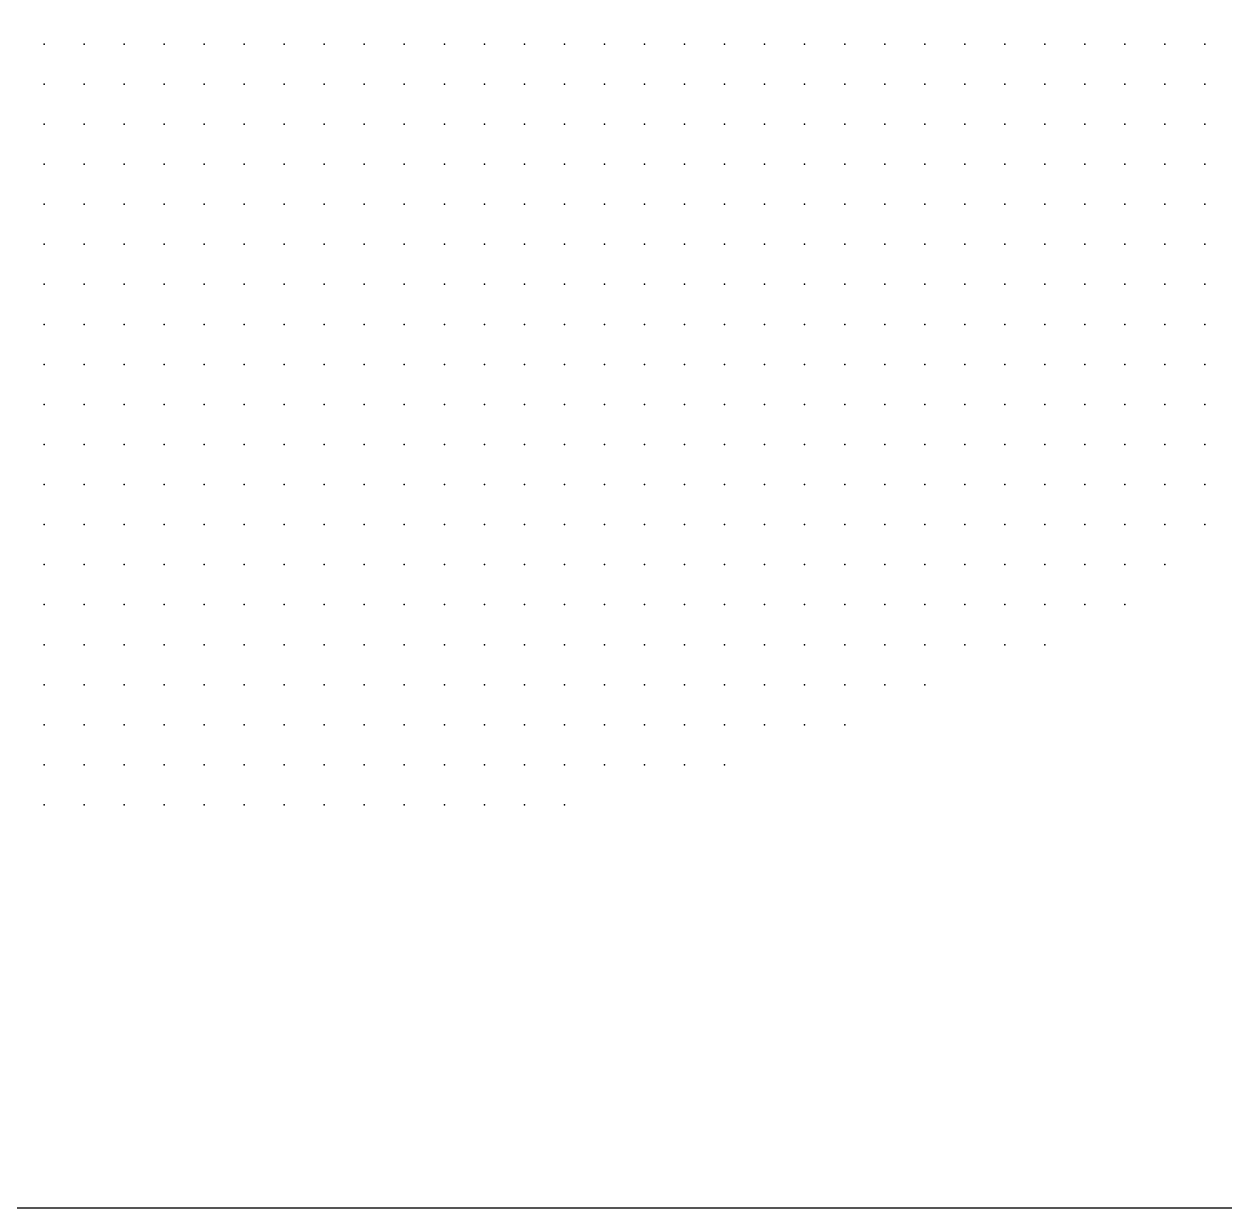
# Model space of a CAD drawing. Header units: millimetres. Extents: x 2848 to 6961, y 1568 to 7914.
# Drawn here: x 4583.5 to 4613.5, y 1586.93 to 1616.5 of the extents above; entities that cross this region are included whole.
import ezdxf

# ---------------------------------------------------------------- set-up
doc = ezdxf.new("R2010")
doc.units = ezdxf.units.MM
doc.header["$PDSIZE"] = -2

msp = doc.modelspace()

# ---------------------------------------------------------------- linework, layer by layer
msp.add_lwpolyline([(4523.893, 1586.933), (4643.893, 1586.933), (4643.893, 1706.933), (4523.893, 1706.933)], close=True)
at = {"color": 254, "true_color": 0xebe2db}
msp.add_point((4584, 1616), dxfattribs=at)
at = {"color": 254, "true_color": 0xeae4e6}
msp.add_point((4585, 1616), dxfattribs=at)
at = {"color": 254, "true_color": 0xebe6ed}
msp.add_point((4586, 1616), dxfattribs=at)
at = {"color": 254, "true_color": 0xe6e4e7}
msp.add_point((4587, 1616), dxfattribs=at)
at = {"color": 254, "true_color": 0xe9e5e6}
msp.add_point((4588, 1616), dxfattribs=at)
at = {"color": 254, "true_color": 0xece4e1}
msp.add_point((4589, 1616), dxfattribs=at)
at = {"color": 254, "true_color": 0xede3d9}
msp.add_point((4590, 1616), dxfattribs=at)
at = {"color": 254, "true_color": 0xefdfcf}
msp.add_point((4591, 1616), dxfattribs=at)
at = {"color": 254, "true_color": 0xf0dbc6}
msp.add_point((4592, 1616), dxfattribs=at)
at = {"color": 254, "true_color": 0xedd8bd}
msp.add_point((4593, 1616), dxfattribs=at)
at = {"color": 254, "true_color": 0xedd6b7}
msp.add_point((4594, 1616), dxfattribs=at)
at = {"color": 254, "true_color": 0xeed5ad}
msp.add_point((4595, 1616), dxfattribs=at)
at = {"color": 254, "true_color": 0xf6e1b6}
msp.add_point((4596, 1616), dxfattribs=at)
at = {"color": 254, "true_color": 0xefdfae}
msp.add_point((4597, 1616), dxfattribs=at)
at = {"color": 41, "true_color": 0xe5d5a2}
msp.add_point((4598, 1616), dxfattribs=at)
at = {"color": 41, "true_color": 0xf9dfae}
msp.add_point((4599, 1616), dxfattribs=at)
at = {"color": 254, "true_color": 0xffe6bc}
msp.add_point((4600, 1616), dxfattribs=at)
at = {"color": 31, "true_color": 0xffc2a3}
msp.add_point((4601, 1616), dxfattribs=at)
at = {"color": 33, "true_color": 0xd78f76}
msp.add_point((4602, 1616), dxfattribs=at)
at = {"color": 13, "true_color": 0xdb5a47}
msp.add_point((4603, 1616), dxfattribs=at)
at = {"color": 13, "true_color": 0xe3624f}
msp.add_point((4604, 1616), dxfattribs=at)
at = {"color": 13, "true_color": 0xe5644f}
msp.add_point((4605, 1616), dxfattribs=at)
at = {"color": 13, "true_color": 0xdd5b45}
msp.add_point((4606, 1616), dxfattribs=at)
at = {"color": 13, "true_color": 0xd8513b}
msp.add_point((4607, 1616), dxfattribs=at)
at = {"color": 13, "true_color": 0xd8503a}
msp.add_point((4608, 1616), dxfattribs=at)
at = {"color": 13, "true_color": 0xe0543d}
msp.add_point((4609, 1616), dxfattribs=at)
at = {"color": 13, "true_color": 0xe45640}
msp.add_point((4610, 1616), dxfattribs=at)
at = {"color": 13, "true_color": 0xda5141}
for p in [(4611, 1616), (4612, 1616)]:
    msp.add_point(p, dxfattribs=at)
at = {"color": 13, "true_color": 0xda4e3f}
for p in [(4613, 1616), (4613, 1615), (4607, 1607), (4608, 1607)]:
    msp.add_point(p, dxfattribs=at)
at = {"color": 254, "true_color": 0xf4dab5}
msp.add_point((4584, 1615), dxfattribs=at)
at = {"color": 254, "true_color": 0xf9dfbe}
msp.add_point((4585, 1615), dxfattribs=at)
at = {"color": 254, "true_color": 0xfbdec0}
msp.add_point((4586, 1615), dxfattribs=at)
at = {"color": 254, "true_color": 0xeadfcd}
msp.add_point((4587, 1615), dxfattribs=at)
at = {"color": 254, "true_color": 0xeadec8}
msp.add_point((4588, 1615), dxfattribs=at)
at = {"color": 254, "true_color": 0xebddc3}
msp.add_point((4589, 1615), dxfattribs=at)
at = {"color": 254, "true_color": 0xebdbba}
msp.add_point((4590, 1615), dxfattribs=at)
at = {"color": 254, "true_color": 0xefd9b4}
msp.add_point((4591, 1615), dxfattribs=at)
at = {"color": 254, "true_color": 0xf0d7ae}
msp.add_point((4592, 1615), dxfattribs=at)
at = {"color": 41, "true_color": 0xf2d7a8}
msp.add_point((4593, 1615), dxfattribs=at)
at = {"color": 41, "true_color": 0xf3d7a7}
msp.add_point((4594, 1615), dxfattribs=at)
at = {"color": 41, "true_color": 0xeddba9}
msp.add_point((4595, 1615), dxfattribs=at)
at = {"color": 41, "true_color": 0xe8d7a3}
msp.add_point((4596, 1615), dxfattribs=at)
at = {"color": 41, "true_color": 0xefdaa5}
msp.add_point((4597, 1615), dxfattribs=at)
at = {"color": 41, "true_color": 0xffe0ad}
msp.add_point((4598, 1615), dxfattribs=at)
at = {"color": 41, "true_color": 0xffd3a6}
msp.add_point((4599, 1615), dxfattribs=at)
at = {"color": 21, "true_color": 0xf4a886}
msp.add_point((4600, 1615), dxfattribs=at)
at = {"color": 23, "true_color": 0xdd7761}
msp.add_point((4601, 1615), dxfattribs=at)
at = {"color": 13, "true_color": 0xcf594b}
msp.add_point((4602, 1615), dxfattribs=at)
at = {"color": 13, "true_color": 0xdd523f}
msp.add_point((4603, 1615), dxfattribs=at)
at = {"color": 13, "true_color": 0xe8614d}
msp.add_point((4604, 1615), dxfattribs=at)
at = {"color": 13, "true_color": 0xe4634d}
msp.add_point((4605, 1615), dxfattribs=at)
at = {"color": 13, "true_color": 0xd4583e}
for p in [(4606, 1615), (4607, 1615)]:
    msp.add_point(p, dxfattribs=at)
at = {"color": 13, "true_color": 0xe1634a}
msp.add_point((4608, 1615), dxfattribs=at)
at = {"color": 13, "true_color": 0xe05c43}
msp.add_point((4609, 1615), dxfattribs=at)
at = {"color": 22, "true_color": 0xd14931}
msp.add_point((4610, 1615), dxfattribs=at)
at = {"color": 13, "true_color": 0xdc5041}
for p in [(4611, 1615), (4612, 1615), (4611, 1614)]:
    msp.add_point(p, dxfattribs=at)
at = {"color": 41, "true_color": 0xf6d298}
msp.add_point((4584, 1614), dxfattribs=at)
at = {"color": 41, "true_color": 0xfad199}
msp.add_point((4585, 1614), dxfattribs=at)
at = {"color": 31, "true_color": 0xf9cf95}
msp.add_point((4586, 1614), dxfattribs=at)
at = {"color": 254, "true_color": 0xebd5ac}
msp.add_point((4587, 1614), dxfattribs=at)
at = {"color": 254, "true_color": 0xecd5ab}
msp.add_point((4588, 1614), dxfattribs=at)
at = {"color": 41, "true_color": 0xecd4a8}
msp.add_point((4589, 1614), dxfattribs=at)
at = {"color": 41, "true_color": 0xefd4a5}
msp.add_point((4590, 1614), dxfattribs=at)
at = {"color": 41, "true_color": 0xf1d5a5}
msp.add_point((4591, 1614), dxfattribs=at)
at = {"color": 41, "true_color": 0xf5d7a3}
msp.add_point((4592, 1614), dxfattribs=at)
at = {"color": 41, "true_color": 0xf8d9a3}
msp.add_point((4593, 1614), dxfattribs=at)
at = {"color": 41, "true_color": 0xfadba4}
msp.add_point((4594, 1614), dxfattribs=at)
at = {"color": 41, "true_color": 0xf4d8a9}
msp.add_point((4595, 1614), dxfattribs=at)
at = {"color": 41, "true_color": 0xffdfb1}
msp.add_point((4596, 1614), dxfattribs=at)
at = {"color": 41, "true_color": 0xffddae}
msp.add_point((4597, 1614), dxfattribs=at)
at = {"color": 31, "true_color": 0xfcbd92}
msp.add_point((4598, 1614), dxfattribs=at)
at = {"color": 23, "true_color": 0xdd8764}
msp.add_point((4599, 1614), dxfattribs=at)
at = {"color": 13, "true_color": 0xcc5c44}
msp.add_point((4600, 1614), dxfattribs=at)
at = {"color": 13, "true_color": 0xd95445}
msp.add_point((4601, 1614), dxfattribs=at)
at = {"color": 13, "true_color": 0xef5c54}
msp.add_point((4602, 1614), dxfattribs=at)
at = {"color": 13, "true_color": 0xe55e4a}
msp.add_point((4603, 1614), dxfattribs=at)
at = {"color": 13, "true_color": 0xdf5b46}
msp.add_point((4604, 1614), dxfattribs=at)
at = {"color": 13, "true_color": 0xd85741}
msp.add_point((4605, 1614), dxfattribs=at)
at = {"color": 13, "true_color": 0xd45840}
msp.add_point((4606, 1614), dxfattribs=at)
at = {"color": 13, "true_color": 0xd75b43}
msp.add_point((4607, 1614), dxfattribs=at)
at = {"color": 13, "true_color": 0xda5c45}
msp.add_point((4608, 1614), dxfattribs=at)
at = {"color": 13, "true_color": 0xdb5a44}
msp.add_point((4609, 1614), dxfattribs=at)
at = {"color": 13, "true_color": 0xd95741}
for p in [(4610, 1614), (4603, 1608)]:
    msp.add_point(p, dxfattribs=at)
at = {"color": 13, "true_color": 0xdd4f41}
for p in [(4612, 1614), (4611, 1613), (4612, 1613), (4611, 1612), (4612, 1612)]:
    msp.add_point(p, dxfattribs=at)
at = {"color": 13, "true_color": 0xdb4d3f}
for p in [(4613, 1614), (4613, 1613)]:
    msp.add_point(p, dxfattribs=at)
at = {"color": 31, "true_color": 0xf1cd93}
msp.add_point((4584, 1613), dxfattribs=at)
at = {"color": 31, "true_color": 0xf2cb92}
msp.add_point((4585, 1613), dxfattribs=at)
at = {"color": 31, "true_color": 0xf1c890}
msp.add_point((4586, 1613), dxfattribs=at)
at = {"color": 41, "true_color": 0xf2d19c}
msp.add_point((4587, 1613), dxfattribs=at)
at = {"color": 41, "true_color": 0xf2d19e}
msp.add_point((4588, 1613), dxfattribs=at)
at = {"color": 41, "true_color": 0xf4d3a0}
msp.add_point((4589, 1613), dxfattribs=at)
at = {"color": 41, "true_color": 0xf5d3a3}
msp.add_point((4590, 1613), dxfattribs=at)
at = {"color": 41, "true_color": 0xf6d4a4}
msp.add_point((4591, 1613), dxfattribs=at)
at = {"color": 41, "true_color": 0xf6d6a7}
msp.add_point((4592, 1613), dxfattribs=at)
at = {"color": 41, "true_color": 0xf7d7a8}
msp.add_point((4593, 1613), dxfattribs=at)
at = {"color": 41, "true_color": 0xf7d6a9}
msp.add_point((4594, 1613), dxfattribs=at)
at = {"color": 41, "true_color": 0xffd2b1}
msp.add_point((4595, 1613), dxfattribs=at)
at = {"color": 31, "true_color": 0xffbd9b}
msp.add_point((4596, 1613), dxfattribs=at)
at = {"color": 21, "true_color": 0xe99676}
msp.add_point((4597, 1613), dxfattribs=at)
at = {"color": 13, "true_color": 0xd46f51}
msp.add_point((4598, 1613), dxfattribs=at)
at = {"color": 13, "true_color": 0xd75f46}
msp.add_point((4599, 1613), dxfattribs=at)
at = {"color": 13, "true_color": 0xe7624f}
for p in [(4600, 1613), (4602, 1612)]:
    msp.add_point(p, dxfattribs=at)
at = {"color": 13, "true_color": 0xed5f51}
msp.add_point((4601, 1613), dxfattribs=at)
at = {"color": 13, "true_color": 0xe85649}
msp.add_point((4602, 1613), dxfattribs=at)
at = {"color": 13, "true_color": 0xde5d47}
for p in [(4603, 1613), (4603, 1610)]:
    msp.add_point(p, dxfattribs=at)
at = {"color": 13, "true_color": 0xdc5a44}
msp.add_point((4604, 1613), dxfattribs=at)
at = {"color": 13, "true_color": 0xdd5845}
msp.add_point((4605, 1613), dxfattribs=at)
at = {"color": 13, "true_color": 0xe15a47}
msp.add_point((4606, 1613), dxfattribs=at)
at = {"color": 13, "true_color": 0xdc5341}
msp.add_point((4607, 1613), dxfattribs=at)
at = {"color": 13, "true_color": 0xd44b39}
msp.add_point((4608, 1613), dxfattribs=at)
at = {"color": 13, "true_color": 0xd95141}
for p in [(4609, 1613), (4612, 1609)]:
    msp.add_point(p, dxfattribs=at)
at = {"color": 13, "true_color": 0xe65e4e}
msp.add_point((4610, 1613), dxfattribs=at)
at = {"color": 31, "true_color": 0xedcd9c}
msp.add_point((4584, 1612), dxfattribs=at)
at = {"color": 41, "true_color": 0xf0d1a2}
msp.add_point((4585, 1612), dxfattribs=at)
at = {"color": 41, "true_color": 0xf1d2a4}
msp.add_point((4586, 1612), dxfattribs=at)
at = {"color": 41, "true_color": 0xfbd29c}
msp.add_point((4587, 1612), dxfattribs=at)
at = {"color": 41, "true_color": 0xfcd39f}
msp.add_point((4588, 1612), dxfattribs=at)
at = {"color": 41, "true_color": 0xfdd5a2}
msp.add_point((4589, 1612), dxfattribs=at)
at = {"color": 41, "true_color": 0xfcd6a9}
msp.add_point((4590, 1612), dxfattribs=at)
at = {"color": 41, "true_color": 0xfad5ab}
msp.add_point((4591, 1612), dxfattribs=at)
at = {"color": 41, "true_color": 0xf6d3ad}
msp.add_point((4592, 1612), dxfattribs=at)
at = {"color": 254, "true_color": 0xf2d0ad}
msp.add_point((4593, 1612), dxfattribs=at)
at = {"color": 254, "true_color": 0xf0cdad}
msp.add_point((4594, 1612), dxfattribs=at)
at = {"color": 21, "true_color": 0xf39e89}
msp.add_point((4595, 1612), dxfattribs=at)
at = {"color": 23, "true_color": 0xd57461}
msp.add_point((4596, 1612), dxfattribs=at)
at = {"color": 13, "true_color": 0xcc5c48}
msp.add_point((4597, 1612), dxfattribs=at)
at = {"color": 13, "true_color": 0xe56451}
msp.add_point((4598, 1612), dxfattribs=at)
at = {"color": 13, "true_color": 0xf26754}
msp.add_point((4599, 1612), dxfattribs=at)
at = {"color": 13, "true_color": 0xe35644}
msp.add_point((4600, 1612), dxfattribs=at)
at = {"color": 13, "true_color": 0xdd5442}
msp.add_point((4601, 1612), dxfattribs=at)
at = {"color": 13, "true_color": 0xd95c46}
msp.add_point((4603, 1612), dxfattribs=at)
at = {"color": 13, "true_color": 0xde5b47}
msp.add_point((4604, 1612), dxfattribs=at)
at = {"color": 13, "true_color": 0xe45847}
msp.add_point((4605, 1612), dxfattribs=at)
at = {"color": 13, "true_color": 0xe75347}
msp.add_point((4606, 1612), dxfattribs=at)
at = {"color": 13, "true_color": 0xe85146}
msp.add_point((4607, 1612), dxfattribs=at)
at = {"color": 13, "true_color": 0xe55147}
msp.add_point((4608, 1612), dxfattribs=at)
at = {"color": 13, "true_color": 0xdf4f44}
msp.add_point((4609, 1612), dxfattribs=at)
at = {"color": 13, "true_color": 0xda4e41}
msp.add_point((4610, 1612), dxfattribs=at)
at = {"color": 13, "true_color": 0xdc4d3f}
for p in [(4613, 1612), (4608, 1606)]:
    msp.add_point(p, dxfattribs=at)
at = {"color": 41, "true_color": 0xffd7a3}
msp.add_point((4584, 1611), dxfattribs=at)
at = {"color": 41, "true_color": 0xedd99e}
msp.add_point((4585, 1611), dxfattribs=at)
at = {"color": 41, "true_color": 0xe0d698}
msp.add_point((4586, 1611), dxfattribs=at)
at = {"color": 41, "true_color": 0xdbd599}
msp.add_point((4587, 1611), dxfattribs=at)
at = {"color": 41, "true_color": 0xe3d99e}
msp.add_point((4588, 1611), dxfattribs=at)
at = {"color": 41, "true_color": 0xf0dda5}
msp.add_point((4589, 1611), dxfattribs=at)
at = {"color": 41, "true_color": 0xfcdba8}
msp.add_point((4590, 1611), dxfattribs=at)
at = {"color": 31, "true_color": 0xffcda1}
msp.add_point((4591, 1611), dxfattribs=at)
at = {"color": 31, "true_color": 0xfeb08c}
msp.add_point((4592, 1611), dxfattribs=at)
at = {"color": 11, "true_color": 0xf18e71}
msp.add_point((4593, 1611), dxfattribs=at)
at = {"color": 23, "true_color": 0xe5775e}
msp.add_point((4594, 1611), dxfattribs=at)
at = {"color": 13, "true_color": 0xe66150}
for p in [(4595, 1611), (4597, 1610), (4598, 1610)]:
    msp.add_point(p, dxfattribs=at)
at = {"color": 13, "true_color": 0xe45f4e}
msp.add_point((4596, 1611), dxfattribs=at)
at = {"color": 13, "true_color": 0xe35b4b}
msp.add_point((4597, 1611), dxfattribs=at)
at = {"color": 13, "true_color": 0xe15949}
for p in [(4598, 1611), (4602, 1610)]:
    msp.add_point(p, dxfattribs=at)
at = {"color": 13, "true_color": 0xe05848}
for p in [(4599, 1611), (4601, 1607), (4602, 1607)]:
    msp.add_point(p, dxfattribs=at)
at = {"color": 13, "true_color": 0xe25949}
for p in [(4600, 1611), (4599, 1607), (4600, 1607)]:
    msp.add_point(p, dxfattribs=at)
at = {"color": 13, "true_color": 0xe45b4b}
msp.add_point((4601, 1611), dxfattribs=at)
at = {"color": 13, "true_color": 0xe55c4c}
msp.add_point((4602, 1611), dxfattribs=at)
at = {"color": 13, "true_color": 0xdb5943}
for p in [(4603, 1611), (4604, 1611)]:
    msp.add_point(p, dxfattribs=at)
at = {"color": 13, "true_color": 0xdc5744}
msp.add_point((4605, 1611), dxfattribs=at)
at = {"color": 13, "true_color": 0xde5543}
msp.add_point((4606, 1611), dxfattribs=at)
at = {"color": 13, "true_color": 0xe05244}
for p in [(4607, 1611), (4613, 1611)]:
    msp.add_point(p, dxfattribs=at)
at = {"color": 13, "true_color": 0xe05143}
msp.add_point((4608, 1611), dxfattribs=at)
at = {"color": 13, "true_color": 0xe04d43}
msp.add_point((4609, 1611), dxfattribs=at)
at = {"color": 13, "true_color": 0xe04c42}
for p in [(4610, 1611), (4610, 1605)]:
    msp.add_point(p, dxfattribs=at)
at = {"color": 13, "true_color": 0xdf4641}
msp.add_point((4611, 1611), dxfattribs=at)
at = {"color": 13, "true_color": 0xe14d43}
for p in [(4612, 1611), (4609, 1605)]:
    msp.add_point(p, dxfattribs=at)
at = {"color": 23, "true_color": 0xda8560}
msp.add_point((4584, 1610), dxfattribs=at)
at = {"color": 31, "true_color": 0xfbb48a}
msp.add_point((4585, 1610), dxfattribs=at)
at = {"color": 41, "true_color": 0xffd3a7}
msp.add_point((4586, 1610), dxfattribs=at)
at = {"color": 41, "true_color": 0xffd3a5}
msp.add_point((4587, 1610), dxfattribs=at)
at = {"color": 31, "true_color": 0xfbc89b}
msp.add_point((4588, 1610), dxfattribs=at)
at = {"color": 31, "true_color": 0xefb68b}
msp.add_point((4589, 1610), dxfattribs=at)
at = {"color": 21, "true_color": 0xe4a079}
msp.add_point((4590, 1610), dxfattribs=at)
at = {"color": 23, "true_color": 0xdd8a68}
msp.add_point((4591, 1610), dxfattribs=at)
at = {"color": 23, "true_color": 0xd87558}
msp.add_point((4592, 1610), dxfattribs=at)
at = {"color": 13, "true_color": 0xd6644c}
msp.add_point((4593, 1610), dxfattribs=at)
at = {"color": 13, "true_color": 0xd45a45}
msp.add_point((4594, 1610), dxfattribs=at)
at = {"color": 13, "true_color": 0xe4614f}
msp.add_point((4595, 1610), dxfattribs=at)
at = {"color": 13, "true_color": 0xe5604f}
for p in [(4596, 1610), (4599, 1610)]:
    msp.add_point(p, dxfattribs=at)
at = {"color": 13, "true_color": 0xe55d4d}
for p in [(4600, 1610), (4596, 1608)]:
    msp.add_point(p, dxfattribs=at)
at = {"color": 13, "true_color": 0xe25a4a}
msp.add_point((4601, 1610), dxfattribs=at)
at = {"color": 13, "true_color": 0xdf5d47}
msp.add_point((4604, 1610), dxfattribs=at)
at = {"color": 13, "true_color": 0xdf5a47}
msp.add_point((4605, 1610), dxfattribs=at)
at = {"color": 13, "true_color": 0xe05946}
msp.add_point((4606, 1610), dxfattribs=at)
at = {"color": 13, "true_color": 0xe15546}
msp.add_point((4607, 1610), dxfattribs=at)
at = {"color": 13, "true_color": 0xe15345}
msp.add_point((4608, 1610), dxfattribs=at)
at = {"color": 13, "true_color": 0xe15146}
msp.add_point((4609, 1610), dxfattribs=at)
at = {"color": 13, "true_color": 0xe24f45}
msp.add_point((4610, 1610), dxfattribs=at)
at = {"color": 13, "true_color": 0xd75849}
msp.add_point((4611, 1610), dxfattribs=at)
at = {"color": 13, "true_color": 0xd1493b}
msp.add_point((4612, 1610), dxfattribs=at)
at = {"color": 22, "true_color": 0xcf4030}
msp.add_point((4613, 1610), dxfattribs=at)
at = {"color": 22, "true_color": 0xb82d1a}
msp.add_point((4584, 1609), dxfattribs=at)
at = {"color": 22, "true_color": 0xc23e29}
msp.add_point((4585, 1609), dxfattribs=at)
at = {"color": 13, "true_color": 0xd04f39}
msp.add_point((4586, 1609), dxfattribs=at)
at = {"color": 23, "true_color": 0xea7c63}
msp.add_point((4587, 1609), dxfattribs=at)
at = {"color": 23, "true_color": 0xe87a61}
msp.add_point((4588, 1609), dxfattribs=at)
at = {"color": 23, "true_color": 0xe3755c}
msp.add_point((4589, 1609), dxfattribs=at)
at = {"color": 13, "true_color": 0xdd6d55}
msp.add_point((4590, 1609), dxfattribs=at)
at = {"color": 13, "true_color": 0xdc654f}
msp.add_point((4591, 1609), dxfattribs=at)
at = {"color": 13, "true_color": 0xdd5e4b}
msp.add_point((4592, 1609), dxfattribs=at)
at = {"color": 13, "true_color": 0xe05b4a}
msp.add_point((4593, 1609), dxfattribs=at)
at = {"color": 13, "true_color": 0xe35a4a}
msp.add_point((4594, 1609), dxfattribs=at)
at = {"color": 13, "true_color": 0xde5b49}
for p in [(4595, 1609), (4601, 1609)]:
    msp.add_point(p, dxfattribs=at)
at = {"color": 13, "true_color": 0xdf5c4a}
for p in [(4596, 1609), (4600, 1609)]:
    msp.add_point(p, dxfattribs=at)
at = {"color": 13, "true_color": 0xe05d4b}
for p in [(4597, 1609), (4598, 1609), (4599, 1609)]:
    msp.add_point(p, dxfattribs=at)
at = {"color": 13, "true_color": 0xdd5a48}
msp.add_point((4602, 1609), dxfattribs=at)
at = {"color": 13, "true_color": 0xd75640}
msp.add_point((4603, 1609), dxfattribs=at)
at = {"color": 13, "true_color": 0xd7553f}
msp.add_point((4604, 1609), dxfattribs=at)
at = {"color": 13, "true_color": 0xd7523f}
msp.add_point((4605, 1609), dxfattribs=at)
at = {"color": 13, "true_color": 0xd8513e}
msp.add_point((4606, 1609), dxfattribs=at)
at = {"color": 13, "true_color": 0xd95040}
for p in [(4607, 1609), (4612, 1606), (4611, 1605)]:
    msp.add_point(p, dxfattribs=at)
at = {"color": 13, "true_color": 0xdb4f40}
msp.add_point((4608, 1609), dxfattribs=at)
at = {"color": 13, "true_color": 0xdc4e42}
for p in [(4609, 1609), (4610, 1609)]:
    msp.add_point(p, dxfattribs=at)
at = {"color": 15, "true_color": 0xc84334}
msp.add_point((4611, 1609), dxfattribs=at)
at = {"color": 13, "true_color": 0xe05542}
msp.add_point((4613, 1609), dxfattribs=at)
at = {"color": 12, "true_color": 0xbc140b}
for p in [(4584, 1608), (4585, 1608)]:
    msp.add_point(p, dxfattribs=at)
at = {"color": 12, "true_color": 0xc11910}
msp.add_point((4586, 1608), dxfattribs=at)
at = {"color": 22, "true_color": 0xb81e14}
msp.add_point((4587, 1608), dxfattribs=at)
at = {"color": 22, "true_color": 0xc22a1f}
msp.add_point((4588, 1608), dxfattribs=at)
at = {"color": 22, "true_color": 0xd0392e}
msp.add_point((4589, 1608), dxfattribs=at)
at = {"color": 13, "true_color": 0xdb473b}
msp.add_point((4590, 1608), dxfattribs=at)
at = {"color": 13, "true_color": 0xe45245}
msp.add_point((4591, 1608), dxfattribs=at)
at = {"color": 13, "true_color": 0xea5b4d}
msp.add_point((4592, 1608), dxfattribs=at)
at = {"color": 13, "true_color": 0xf16254}
msp.add_point((4593, 1608), dxfattribs=at)
at = {"color": 13, "true_color": 0xf66759}
msp.add_point((4594, 1608), dxfattribs=at)
at = {"color": 13, "true_color": 0xe75f4f}
msp.add_point((4595, 1608), dxfattribs=at)
at = {"color": 13, "true_color": 0xdf5a49}
msp.add_point((4597, 1608), dxfattribs=at)
at = {"color": 13, "true_color": 0xdc5746}
msp.add_point((4598, 1608), dxfattribs=at)
at = {"color": 13, "true_color": 0xda5745}
for p in [(4599, 1608), (4600, 1608)]:
    msp.add_point(p, dxfattribs=at)
at = {"color": 13, "true_color": 0xdb5846}
msp.add_point((4601, 1608), dxfattribs=at)
at = {"color": 13, "true_color": 0xdc5947}
msp.add_point((4602, 1608), dxfattribs=at)
at = {"color": 13, "true_color": 0xda5641}
msp.add_point((4604, 1608), dxfattribs=at)
at = {"color": 13, "true_color": 0xd95441}
msp.add_point((4605, 1608), dxfattribs=at)
at = {"color": 13, "true_color": 0xda5340}
msp.add_point((4606, 1608), dxfattribs=at)
at = {"color": 13, "true_color": 0xdb5242}
msp.add_point((4607, 1608), dxfattribs=at)
at = {"color": 13, "true_color": 0xde5243}
msp.add_point((4608, 1608), dxfattribs=at)
at = {"color": 13, "true_color": 0xdf5346}
msp.add_point((4609, 1608), dxfattribs=at)
at = {"color": 13, "true_color": 0xe05447}
msp.add_point((4610, 1608), dxfattribs=at)
at = {"color": 13, "true_color": 0xe74a41}
msp.add_point((4611, 1608), dxfattribs=at)
at = {"color": 13, "true_color": 0xde483a}
msp.add_point((4612, 1608), dxfattribs=at)
at = {"color": 22, "true_color": 0xd34835}
msp.add_point((4613, 1608), dxfattribs=at)
at = {"color": 22, "true_color": 0xc92118}
msp.add_point((4584, 1607), dxfattribs=at)
at = {"color": 22, "true_color": 0xcd221a}
msp.add_point((4585, 1607), dxfattribs=at)
at = {"color": 22, "true_color": 0xd2251e}
msp.add_point((4586, 1607), dxfattribs=at)
at = {"color": 12, "true_color": 0xc11511}
for p in [(4587, 1607), (4591, 1601)]:
    msp.add_point(p, dxfattribs=at)
at = {"color": 12, "true_color": 0xc41814}
msp.add_point((4588, 1607), dxfattribs=at)
at = {"color": 22, "true_color": 0xc41d17}
msp.add_point((4589, 1607), dxfattribs=at)
at = {"color": 22, "true_color": 0xc5221b}
msp.add_point((4590, 1607), dxfattribs=at)
at = {"color": 22, "true_color": 0xc62920}
msp.add_point((4591, 1607), dxfattribs=at)
at = {"color": 22, "true_color": 0xcc352a}
msp.add_point((4592, 1607), dxfattribs=at)
at = {"color": 22, "true_color": 0xd64437}
msp.add_point((4593, 1607), dxfattribs=at)
at = {"color": 13, "true_color": 0xdc4e40}
msp.add_point((4594, 1607), dxfattribs=at)
at = {"color": 13, "true_color": 0xe7584a}
for p in [(4595, 1607), (4596, 1607)]:
    msp.add_point(p, dxfattribs=at)
at = {"color": 13, "true_color": 0xe6584a}
msp.add_point((4597, 1607), dxfattribs=at)
at = {"color": 13, "true_color": 0xe45849}
msp.add_point((4598, 1607), dxfattribs=at)
at = {"color": 13, "true_color": 0xdd5441}
msp.add_point((4603, 1607), dxfattribs=at)
at = {"color": 13, "true_color": 0xdc5340}
msp.add_point((4604, 1607), dxfattribs=at)
at = {"color": 13, "true_color": 0xdb5240}
msp.add_point((4605, 1607), dxfattribs=at)
at = {"color": 13, "true_color": 0xda513f}
msp.add_point((4606, 1607), dxfattribs=at)
at = {"color": 13, "true_color": 0xda4c40}
for p in [(4609, 1607), (4610, 1607)]:
    msp.add_point(p, dxfattribs=at)
at = {"color": 13, "true_color": 0xe25345}
msp.add_point((4611, 1607), dxfattribs=at)
at = {"color": 22, "true_color": 0xd63f34}
msp.add_point((4612, 1607), dxfattribs=at)
at = {"color": 22, "true_color": 0xdd3f34}
msp.add_point((4613, 1607), dxfattribs=at)
at = {"color": 22, "true_color": 0xc22216}
msp.add_point((4584, 1606), dxfattribs=at)
at = {"color": 22, "true_color": 0xbc1a0f}
msp.add_point((4585, 1606), dxfattribs=at)
at = {"color": 12, "true_color": 0xbb170d}
msp.add_point((4586, 1606), dxfattribs=at)
at = {"color": 22, "true_color": 0xca211c}
msp.add_point((4587, 1606), dxfattribs=at)
at = {"color": 22, "true_color": 0xc81f1a}
msp.add_point((4588, 1606), dxfattribs=at)
at = {"color": 22, "true_color": 0xc41b16}
for p in [(4589, 1606), (4589, 1605)]:
    msp.add_point(p, dxfattribs=at)
at = {"color": 12, "true_color": 0xbe1711}
msp.add_point((4590, 1606), dxfattribs=at)
at = {"color": 12, "true_color": 0xb9160f}
for p in [(4591, 1606), (4593, 1605), (4587, 1601)]:
    msp.add_point(p, dxfattribs=at)
at = {"color": 24, "true_color": 0xb61910}
msp.add_point((4592, 1606), dxfattribs=at)
at = {"color": 22, "true_color": 0xb61f14}
msp.add_point((4593, 1606), dxfattribs=at)
at = {"color": 22, "true_color": 0xb72518}
msp.add_point((4594, 1606), dxfattribs=at)
at = {"color": 22, "true_color": 0xc82b22}
msp.add_point((4595, 1606), dxfattribs=at)
at = {"color": 22, "true_color": 0xce3128}
msp.add_point((4596, 1606), dxfattribs=at)
at = {"color": 22, "true_color": 0xd73d33}
msp.add_point((4597, 1606), dxfattribs=at)
at = {"color": 13, "true_color": 0xe0483d}
msp.add_point((4598, 1606), dxfattribs=at)
at = {"color": 13, "true_color": 0xe55145}
msp.add_point((4599, 1606), dxfattribs=at)
at = {"color": 13, "true_color": 0xe75548}
msp.add_point((4600, 1606), dxfattribs=at)
at = {"color": 13, "true_color": 0xe55648}
msp.add_point((4601, 1606), dxfattribs=at)
at = {"color": 13, "true_color": 0xe45547}
msp.add_point((4602, 1606), dxfattribs=at)
at = {"color": 13, "true_color": 0xe35443}
for p in [(4603, 1606), (4604, 1606)]:
    msp.add_point(p, dxfattribs=at)
at = {"color": 13, "true_color": 0xe25343}
msp.add_point((4605, 1606), dxfattribs=at)
at = {"color": 13, "true_color": 0xe15242}
msp.add_point((4606, 1606), dxfattribs=at)
at = {"color": 13, "true_color": 0xdf5042}
msp.add_point((4607, 1606), dxfattribs=at)
at = {"color": 13, "true_color": 0xda4a3f}
msp.add_point((4609, 1606), dxfattribs=at)
at = {"color": 13, "true_color": 0xd9493e}
msp.add_point((4610, 1606), dxfattribs=at)
at = {"color": 15, "true_color": 0xbe4e36}
msp.add_point((4611, 1606), dxfattribs=at)
at = {"color": 13, "true_color": 0xf04444}
msp.add_point((4613, 1606), dxfattribs=at)
at = {"color": 22, "true_color": 0xbc1c10}
msp.add_point((4584, 1605), dxfattribs=at)
at = {"color": 22, "true_color": 0xc32116}
msp.add_point((4585, 1605), dxfattribs=at)
at = {"color": 22, "true_color": 0xca281d}
msp.add_point((4586, 1605), dxfattribs=at)
at = {"color": 22, "true_color": 0xbd1c14}
msp.add_point((4587, 1605), dxfattribs=at)
at = {"color": 22, "true_color": 0xbf1a14}
msp.add_point((4588, 1605), dxfattribs=at)
at = {"color": 22, "true_color": 0xc81b17}
msp.add_point((4590, 1605), dxfattribs=at)
at = {"color": 22, "true_color": 0xc71b17}
msp.add_point((4591, 1605), dxfattribs=at)
at = {"color": 12, "true_color": 0xc21914}
msp.add_point((4592, 1605), dxfattribs=at)
at = {"color": 12, "true_color": 0xb4130b}
for p in [(4594, 1605), (4601, 1604)]:
    msp.add_point(p, dxfattribs=at)
at = {"color": 12, "true_color": 0xb50c07}
msp.add_point((4595, 1605), dxfattribs=at)
at = {"color": 12, "true_color": 0xba110c}
msp.add_point((4596, 1605), dxfattribs=at)
at = {"color": 22, "true_color": 0xc11a14}
msp.add_point((4597, 1605), dxfattribs=at)
at = {"color": 22, "true_color": 0xc7241d}
msp.add_point((4598, 1605), dxfattribs=at)
at = {"color": 22, "true_color": 0xce2d25}
msp.add_point((4599, 1605), dxfattribs=at)
at = {"color": 22, "true_color": 0xd1342b}
msp.add_point((4600, 1605), dxfattribs=at)
at = {"color": 22, "true_color": 0xd3392f}
msp.add_point((4601, 1605), dxfattribs=at)
at = {"color": 22, "true_color": 0xd43a30}
msp.add_point((4602, 1605), dxfattribs=at)
at = {"color": 13, "true_color": 0xdd4738}
msp.add_point((4603, 1605), dxfattribs=at)
at = {"color": 13, "true_color": 0xdf493a}
msp.add_point((4604, 1605), dxfattribs=at)
at = {"color": 13, "true_color": 0xe24c3e}
msp.add_point((4605, 1605), dxfattribs=at)
at = {"color": 13, "true_color": 0xe54f41}
msp.add_point((4606, 1605), dxfattribs=at)
at = {"color": 13, "true_color": 0xe45044}
msp.add_point((4607, 1605), dxfattribs=at)
at = {"color": 13, "true_color": 0xe34f43}
msp.add_point((4608, 1605), dxfattribs=at)
at = {"color": 13, "true_color": 0xd84a3e}
msp.add_point((4612, 1605), dxfattribs=at)
at = {"color": 15, "true_color": 0xcf3e3b}
msp.add_point((4613, 1605), dxfattribs=at)
at = {"color": 22, "true_color": 0xc51d14}
msp.add_point((4584, 1604), dxfattribs=at)
at = {"color": 12, "true_color": 0xbf180f}
msp.add_point((4585, 1604), dxfattribs=at)
at = {"color": 12, "true_color": 0xbe170e}
msp.add_point((4586, 1604), dxfattribs=at)
at = {"color": 22, "true_color": 0xbd2017}
msp.add_point((4587, 1604), dxfattribs=at)
at = {"color": 22, "true_color": 0xbe1b14}
msp.add_point((4588, 1604), dxfattribs=at)
at = {"color": 12, "true_color": 0xbf1611}
msp.add_point((4589, 1604), dxfattribs=at)
at = {"color": 12, "true_color": 0xc51311}
msp.add_point((4590, 1604), dxfattribs=at)
at = {"color": 12, "true_color": 0xc81413}
msp.add_point((4591, 1604), dxfattribs=at)
at = {"color": 12, "true_color": 0xc91514}
msp.add_point((4592, 1604), dxfattribs=at)
at = {"color": 12, "true_color": 0xc41512}
for p in [(4593, 1604), (4594, 1601)]:
    msp.add_point(p, dxfattribs=at)
at = {"color": 12, "true_color": 0xc11410}
msp.add_point((4594, 1604), dxfattribs=at)
at = {"color": 12, "true_color": 0xc91715}
msp.add_point((4595, 1604), dxfattribs=at)
at = {"color": 12, "true_color": 0xc31411}
for p in [(4596, 1604), (4585, 1603), (4587, 1603), (4588, 1603), (4589, 1603)]:
    msp.add_point(p, dxfattribs=at)
at = {"color": 12, "true_color": 0xbb0e0a}
msp.add_point((4597, 1604), dxfattribs=at)
at = {"color": 12, "true_color": 0xb50905}
msp.add_point((4598, 1604), dxfattribs=at)
at = {"color": 14, "true_color": 0xb00903}
msp.add_point((4599, 1604), dxfattribs=at)
at = {"color": 14, "true_color": 0xb00d06}
msp.add_point((4600, 1604), dxfattribs=at)
at = {"color": 12, "true_color": 0xb8170f}
msp.add_point((4602, 1604), dxfattribs=at)
at = {"color": 24, "true_color": 0xb1180a}
msp.add_point((4603, 1604), dxfattribs=at)
at = {"color": 24, "true_color": 0xb51c0e}
msp.add_point((4604, 1604), dxfattribs=at)
at = {"color": 22, "true_color": 0xbc2216}
msp.add_point((4605, 1604), dxfattribs=at)
at = {"color": 22, "true_color": 0xc32b1e}
msp.add_point((4606, 1604), dxfattribs=at)
at = {"color": 22, "true_color": 0xc83025}
msp.add_point((4607, 1604), dxfattribs=at)
at = {"color": 22, "true_color": 0xc93227}
msp.add_point((4608, 1604), dxfattribs=at)
at = {"color": 22, "true_color": 0xc93229}
for p in [(4609, 1604), (4610, 1604)]:
    msp.add_point(p, dxfattribs=at)
at = {"color": 17, "true_color": 0x8d2526}
for p in [(4611, 1604), (4610, 1603), (4611, 1603), (4612, 1603), (4609, 1602), (4610, 1602), (4611, 1602)]:
    msp.add_point(p, dxfattribs=at)
at = {"color": 240, "true_color": 0xea2f3a}
for p in [(4612, 1604), (4613, 1604)]:
    msp.add_point(p, dxfattribs=at)
at = {"color": 12, "true_color": 0xc51613}
msp.add_point((4584, 1603), dxfattribs=at)
at = {"color": 12, "true_color": 0xc21310}
msp.add_point((4586, 1603), dxfattribs=at)
at = {"color": 12, "true_color": 0xc3140f}
msp.add_point((4590, 1603), dxfattribs=at)
at = {"color": 12, "true_color": 0xc41510}
msp.add_point((4591, 1603), dxfattribs=at)
at = {"color": 12, "true_color": 0xc61811}
msp.add_point((4592, 1603), dxfattribs=at)
at = {"color": 12, "true_color": 0xc91812}
msp.add_point((4593, 1603), dxfattribs=at)
at = {"color": 12, "true_color": 0xca1913}
msp.add_point((4594, 1603), dxfattribs=at)
at = {"color": 22, "true_color": 0xb91c0d}
msp.add_point((4595, 1603), dxfattribs=at)
at = {"color": 22, "true_color": 0xb81b0c}
msp.add_point((4596, 1603), dxfattribs=at)
at = {"color": 24, "true_color": 0xb5170b}
msp.add_point((4597, 1603), dxfattribs=at)
at = {"color": 14, "true_color": 0xb21109}
msp.add_point((4598, 1603), dxfattribs=at)
at = {"color": 14, "true_color": 0xaf0d0a}
msp.add_point((4599, 1603), dxfattribs=at)
at = {"color": 14, "true_color": 0xaf0d0b}
msp.add_point((4600, 1603), dxfattribs=at)
at = {"color": 12, "true_color": 0xb51112}
msp.add_point((4601, 1603), dxfattribs=at)
at = {"color": 12, "true_color": 0xb91418}
msp.add_point((4602, 1603), dxfattribs=at)
at = {"color": 14, "true_color": 0xaf0b09}
msp.add_point((4603, 1603), dxfattribs=at)
at = {"color": 12, "true_color": 0xba0d09}
msp.add_point((4604, 1603), dxfattribs=at)
at = {"color": 12, "true_color": 0xc10803}
msp.add_point((4605, 1603), dxfattribs=at)
at = {"color": 12, "true_color": 0xc30000}
msp.add_point((4606, 1603), dxfattribs=at)
at = {"color": 12, "true_color": 0xc10000}
msp.add_point((4607, 1603), dxfattribs=at)
at = {"color": 12, "true_color": 0xba0500}
msp.add_point((4608, 1603), dxfattribs=at)
at = {"color": 14, "true_color": 0xad0700}
for p in [(4609, 1603), (4608, 1602), (4607, 1601), (4608, 1601), (4609, 1601)]:
    msp.add_point(p, dxfattribs=at)
at = {"color": 22, "true_color": 0xb71e16}
for p in [(4584, 1602), (4585, 1602), (4586, 1602)]:
    msp.add_point(p, dxfattribs=at)
at = {"color": 22, "true_color": 0xb82118}
msp.add_point((4587, 1602), dxfattribs=at)
at = {"color": 22, "true_color": 0xb72017}
msp.add_point((4588, 1602), dxfattribs=at)
at = {"color": 24, "true_color": 0xb51c14}
msp.add_point((4589, 1602), dxfattribs=at)
at = {"color": 24, "true_color": 0xb21a0f}
msp.add_point((4590, 1602), dxfattribs=at)
at = {"color": 24, "true_color": 0xb0160c}
msp.add_point((4591, 1602), dxfattribs=at)
at = {"color": 14, "true_color": 0xb0130a}
msp.add_point((4592, 1602), dxfattribs=at)
at = {"color": 14, "true_color": 0xae1108}
msp.add_point((4593, 1602), dxfattribs=at)
at = {"color": 14, "true_color": 0xad1105}
msp.add_point((4594, 1602), dxfattribs=at)
at = {"color": 12, "true_color": 0xcf060e}
msp.add_point((4595, 1602), dxfattribs=at)
at = {"color": 12, "true_color": 0xcf080d}
msp.add_point((4596, 1602), dxfattribs=at)
at = {"color": 12, "true_color": 0xd00c10}
msp.add_point((4597, 1602), dxfattribs=at)
at = {"color": 12, "true_color": 0xd21011}
msp.add_point((4598, 1602), dxfattribs=at)
at = {"color": 12, "true_color": 0xd0100f}
msp.add_point((4599, 1602), dxfattribs=at)
at = {"color": 12, "true_color": 0xca0d09}
msp.add_point((4600, 1602), dxfattribs=at)
at = {"color": 12, "true_color": 0xc10601}
msp.add_point((4601, 1602), dxfattribs=at)
at = {"color": 12, "true_color": 0xbb0000}
msp.add_point((4602, 1602), dxfattribs=at)
at = {"color": 24, "true_color": 0xb31401}
msp.add_point((4603, 1602), dxfattribs=at)
at = {"color": 12, "true_color": 0xb61302}
msp.add_point((4604, 1602), dxfattribs=at)
at = {"color": 12, "true_color": 0xc01609}
for p in [(4605, 1602), (4587, 1600)]:
    msp.add_point(p, dxfattribs=at)
at = {"color": 12, "true_color": 0xbc1109}
msp.add_point((4606, 1602), dxfattribs=at)
at = {"color": 14, "true_color": 0xa70200}
msp.add_point((4607, 1602), dxfattribs=at)
at = {"color": 12, "true_color": 0xba150f}
for p in [(4584, 1601), (4588, 1601)]:
    msp.add_point(p, dxfattribs=at)
at = {"color": 12, "true_color": 0xb7120c}
msp.add_point((4585, 1601), dxfattribs=at)
at = {"color": 12, "true_color": 0xb6110b}
msp.add_point((4586, 1601), dxfattribs=at)
at = {"color": 12, "true_color": 0xbd1610}
msp.add_point((4589, 1601), dxfattribs=at)
at = {"color": 12, "true_color": 0xbe1510}
msp.add_point((4590, 1601), dxfattribs=at)
at = {"color": 12, "true_color": 0xc21511}
msp.add_point((4592, 1601), dxfattribs=at)
at = {"color": 12, "true_color": 0xc31612}
msp.add_point((4593, 1601), dxfattribs=at)
at = {"color": 12, "true_color": 0xbd1514}
msp.add_point((4595, 1601), dxfattribs=at)
at = {"color": 12, "true_color": 0xb80f0c}
msp.add_point((4596, 1601), dxfattribs=at)
at = {"color": 12, "true_color": 0xb50a03}
msp.add_point((4597, 1601), dxfattribs=at)
at = {"color": 12, "true_color": 0xb70900}
msp.add_point((4598, 1601), dxfattribs=at)
at = {"color": 12, "true_color": 0xbe0c00}
msp.add_point((4599, 1601), dxfattribs=at)
at = {"color": 12, "true_color": 0xc41001}
msp.add_point((4600, 1601), dxfattribs=at)
at = {"color": 12, "true_color": 0xc51000}
msp.add_point((4601, 1601), dxfattribs=at)
at = {"color": 12, "true_color": 0xc50e00}
msp.add_point((4602, 1601), dxfattribs=at)
at = {"color": 14, "true_color": 0xa10000}
for p in [(4603, 1601), (4604, 1601), (4605, 1601), (4606, 1601), (4602, 1600), (4603, 1600), (4604, 1600), (4605, 1600), (4606, 1600), (4602, 1599), (4603, 1599), (4604, 1599)]:
    msp.add_point(p, dxfattribs=at)
at = {"color": 12, "true_color": 0xc5190d}
msp.add_point((4584, 1600), dxfattribs=at)
at = {"color": 22, "true_color": 0xc71b0f}
msp.add_point((4585, 1600), dxfattribs=at)
at = {"color": 22, "true_color": 0xc81c10}
msp.add_point((4586, 1600), dxfattribs=at)
at = {"color": 12, "true_color": 0xc01408}
msp.add_point((4588, 1600), dxfattribs=at)
at = {"color": 12, "true_color": 0xbe1206}
msp.add_point((4589, 1600), dxfattribs=at)
at = {"color": 12, "true_color": 0xbc0e03}
msp.add_point((4590, 1600), dxfattribs=at)
at = {"color": 12, "true_color": 0xbc0b03}
msp.add_point((4591, 1600), dxfattribs=at)
at = {"color": 12, "true_color": 0xba0700}
msp.add_point((4592, 1600), dxfattribs=at)
at = {"color": 12, "true_color": 0xba0400}
msp.add_point((4593, 1600), dxfattribs=at)
at = {"color": 12, "true_color": 0xb90300}
msp.add_point((4594, 1600), dxfattribs=at)
at = {"color": 24, "true_color": 0xa91b05}
msp.add_point((4595, 1600), dxfattribs=at)
at = {"color": 24, "true_color": 0xaa1906}
msp.add_point((4596, 1600), dxfattribs=at)
at = {"color": 24, "true_color": 0xae1706}
msp.add_point((4597, 1600), dxfattribs=at)
at = {"color": 24, "true_color": 0xb21506}
msp.add_point((4598, 1600), dxfattribs=at)
at = {"color": 12, "true_color": 0xb71007}
msp.add_point((4599, 1600), dxfattribs=at)
at = {"color": 12, "true_color": 0xb80b04}
msp.add_point((4600, 1600), dxfattribs=at)
at = {"color": 12, "true_color": 0xb70400}
msp.add_point((4601, 1600), dxfattribs=at)
at = {"color": 12, "true_color": 0xb71401}
for p in [(4584, 1599), (4587, 1599), (4588, 1599)]:
    msp.add_point(p, dxfattribs=at)
at = {"color": 12, "true_color": 0xb71200}
for p in [(4585, 1599), (4586, 1599)]:
    msp.add_point(p, dxfattribs=at)
at = {"color": 12, "true_color": 0xb91401}
msp.add_point((4589, 1599), dxfattribs=at)
at = {"color": 12, "true_color": 0xba1404}
msp.add_point((4590, 1599), dxfattribs=at)
at = {"color": 12, "true_color": 0xbc1608}
msp.add_point((4591, 1599), dxfattribs=at)
at = {"color": 12, "true_color": 0xbf190d}
msp.add_point((4592, 1599), dxfattribs=at)
at = {"color": 22, "true_color": 0xc21c10}
msp.add_point((4593, 1599), dxfattribs=at)
at = {"color": 22, "true_color": 0xc41c13}
msp.add_point((4594, 1599), dxfattribs=at)
at = {"color": 12, "true_color": 0xcc0a00}
msp.add_point((4595, 1599), dxfattribs=at)
at = {"color": 12, "true_color": 0xc80900}
msp.add_point((4596, 1599), dxfattribs=at)
at = {"color": 12, "true_color": 0xbe0500}
msp.add_point((4597, 1599), dxfattribs=at)
at = {"color": 242, "true_color": 0xb62230}
for p in [(4598, 1599), (4599, 1599), (4600, 1599), (4601, 1599), (4597, 1598), (4598, 1598), (4599, 1598), (4600, 1598), (4601, 1598)]:
    msp.add_point(p, dxfattribs=at)
at = {"color": 12, "true_color": 0xbf0707}
msp.add_point((4584, 1598), dxfattribs=at)
at = {"color": 12, "true_color": 0xc20907}
msp.add_point((4585, 1598), dxfattribs=at)
at = {"color": 12, "true_color": 0xc60a09}
msp.add_point((4586, 1598), dxfattribs=at)
at = {"color": 12, "true_color": 0xcb1210}
msp.add_point((4587, 1598), dxfattribs=at)
at = {"color": 12, "true_color": 0xc70e0c}
msp.add_point((4588, 1598), dxfattribs=at)
at = {"color": 12, "true_color": 0xc10909}
msp.add_point((4589, 1598), dxfattribs=at)
at = {"color": 12, "true_color": 0xba0305}
msp.add_point((4590, 1598), dxfattribs=at)
at = {"color": 12, "true_color": 0xb30004}
for p in [(4591, 1598), (4584, 1597), (4585, 1597), (4586, 1597), (4587, 1597), (4588, 1597), (4589, 1597), (4590, 1597), (4591, 1597)]:
    msp.add_point(p, dxfattribs=at)
at = {"color": 14, "true_color": 0xb00005}
msp.add_point((4592, 1598), dxfattribs=at)
at = {"color": 14, "true_color": 0xaf0007}
for p in [(4593, 1598), (4594, 1598)]:
    msp.add_point(p, dxfattribs=at)
at = {"color": 12, "true_color": 0xb30000}
msp.add_point((4595, 1598), dxfattribs=at)
at = {"color": 12, "true_color": 0xb80a0b}
for p in [(4596, 1598), (4592, 1597), (4593, 1597), (4594, 1597), (4595, 1597), (4596, 1597), (4597, 1597)]:
    msp.add_point(p, dxfattribs=at)

doc.saveas('drawing.dxf')
